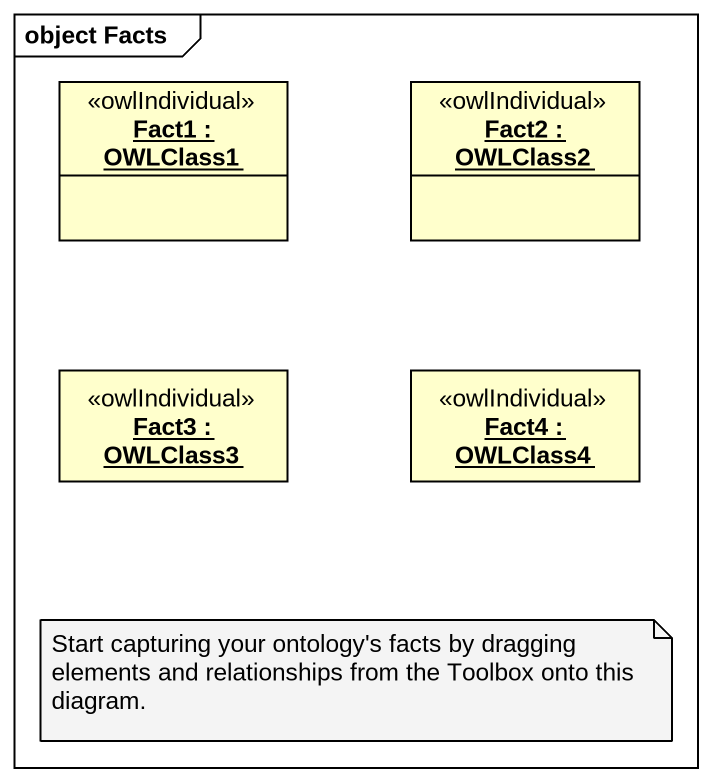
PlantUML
@startuml
mainframe object Facts
hide circle
hide empty members
object "Fact1 : OWLClass1" as Fact1 <<owlIndividual>>
object "Fact2 : OWLClass2" as Fact2 <<owlIndividual>>
object "Fact3 : OWLClass3" as Fact3 <<owlIndividual>>
object "Fact4 : OWLClass4" as Fact4 <<owlIndividual>>
note as N1
  Start capturing your ontology's facts by dragging elements and relationships from the Toolbox onto this diagram.
end note
@enduml
